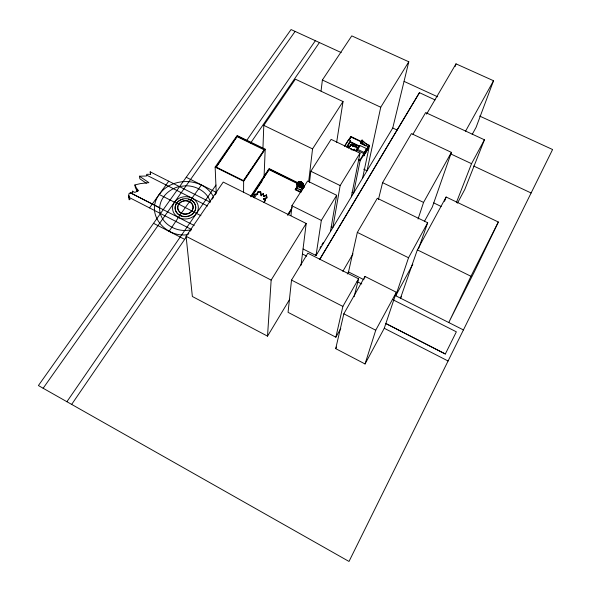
<?xml version="1.0" encoding="UTF-8"?>
<svg xmlns="http://www.w3.org/2000/svg" width="591" height="591" viewBox="0 0 591 591"><rect width="100%" height="100%" fill="white"/><g stroke="black" fill="none" stroke-linecap="round" stroke-linejoin="round"><path stroke-width="0.89" d="M356.698 149.05L356.587 150.986L356.698 149.05L357.356 149.826L357.459 148.105L358.848 147.329L358.737 147.905L357.053 147.706L355.937 146.346L352.864 146.287L353.883 144.234L352.701 144.743L351.32 144.086L350.049 146.538L347.951 146.908L348.047 146.324L350.153 145.962M243.581 192.26L243.64 181.245L265.196 149.213L237.117 135.531L215.146 167.09L216.232 192.659M253.761 196.552L254.994 194.173L257.683 193.87L257.38 191.964L260.616 191.61L261.192 195.791L263.283 193.656L261.207 195.259M254.98 194.705L257.669 194.409L257.683 193.87M261.192 195.791L260.616 191.61M262.943 148.334L263.793 125.381L295.382 79.187L343.039 101.541L336.641 142.35M262.389 153.01L264.465 149.375L237.316 136.144L215.922 167.504L237.316 136.144M264.044 177.344L265.196 149.213M263.283 193.656L263.638 195.798L264.199 196.079L266.46 194.845L266.969 197.46L263.542 198.753L263.52 199.285L265.536 200.297L264.258 202.262M266.46 194.845L266.43 195.385L264.177 196.618L263.638 195.798M264.177 196.618L264.199 196.079M265.536 200.297L265.566 199.765L263.542 198.753M146.398 183.262L139.89 178.829L139.432 176.214L146.487 176.007L146.819 174.308L150.631 174.301L150.203 171.841L210.174 202.152M251.463 196.626L269.282 169.196L297.953 183.276M267.531 336.146L271.151 280.09L306.19 223.472L223.228 182.08L186.091 236.289L192.363 296.497L267.531 336.146L289.708 299.282M128.772 195.562L129.303 196.862L128.639 197.18L129.156 199.78L129.813 199.463L128.772 195.562L128.912 193.708L130.279 193.316L130.227 192.725L159.622 207.759C159.119 223.657 177.101 233.497 191.307 229.655L190.339 231.074M295.079 31.456L43.15 388.257L66.909 401.717L215.981 185.049M139.432 176.214L148.88 182.641L140.392 183.616L134.881 184.946L136.853 188.839L138.582 190.649L134.851 192.415L132.421 191.174L132.266 193.191L130.227 192.725M290.964 215.641L291.888 205.771L307.571 181.045L336.671 195.289L330.45 231.561M300.834 192.511L295.241 189.755L297.45 185.84M315.328 40.749L246.831 140.274M354.149 296.704L358.574 278.812L307.852 253.192L291.518 280.09L288.061 312.344L335.865 337.202L340.778 328.47M302.045 188.293L302.341 185.574M303.109 185.086C303.922 181.518 297.879 180.255 296.889 183.646C296.069 187.229 302.134 188.492 303.109 185.086L296.808 184.362M303.198 184.377L299.925 184.303L299.26 187.029M308.679 181.548L312.558 148.895L343.039 101.541M309.462 182.604L310.829 171.264L331.108 139.373L359.993 153.187L351.342 196.833M321.061 90.918L322.383 80.007L351.771 35.881L408.795 61.782L392.749 128.003L316.03 255.534L303.087 249.003M301.033 265.285L306.19 223.472M316.03 255.534L321.334 220.391L336.671 195.289M359.993 153.187L340.165 185.559L332.814 227.631L331.167 226.811M350.448 138.242L350.766 136.447L361.36 141.493M348.934 147.587L349.037 147.011L348.047 146.324M346.917 147.491L350.256 142.128L350.566 140.385L348.69 139.491L344.376 146.391M350.049 146.538L351.32 144.086M350.869 149.213L350.98 148.636L351.881 150.003M351.217 144.662L352.598 145.32L352.701 144.743M352.864 146.287L353.883 144.234M354.172 149.819L354.275 149.242L355.538 150.432L356.691 150.41M355.937 146.346L356.041 145.77L352.975 145.704M357.053 147.706L356.041 145.77M357.348 148.681L357.459 148.105M357.496 149.294L357.274 150.446L363.879 153.601L366.464 148.592L359.867 145.445L357.496 149.294L364.115 152.456M159.629 207.81C160.301 197.054 169.425 188.825 179.501 186.446M360.68 143.436L362.01 140.089L366.59 144.174L365.607 145.785L360.68 143.436L361.456 142.172M361.397 141.574L361.057 143.317L364.152 144.795M361.662 141.833L362.01 140.089M361.899 141.943L362.246 140.2L361.256 141.803L365.607 145.785M364.617 143.037L369.508 145.364L360.089 160.818L353.61 193.065L351.992 192.274M364.056 154.879L363.82 156.017L366.405 151.023L364.056 154.879L363.583 154.65L365.932 150.801L365.755 152.035M366.228 149.745L366.464 148.592M367.225 149.678L367.041 150.535L368.621 147.381L367.225 149.678L366.752 149.457M362.586 178.15L369.508 145.364M408.795 61.782L380.744 107.23L367.011 170.792L363.724 169.211M347.323 273.995L348.52 271.934L357.333 232.396L377.309 198.273L427.67 222.755L418.546 248.774M335.865 337.202L342.869 306.411L358.574 278.812M335.703 348.638L343.829 313.821L364.994 276.448L396.362 292.257L384.268 328.271L365.039 363.967L335.703 348.638L336.597 347.043M378.432 199.44L382.584 182.663L411.417 133.61L451.398 152.36L432.317 207.027L424.449 221.344M364.536 278.206L364.994 276.448M419.447 92.669L319.62 259.567L419.447 92.669L435.072 99.916M299.91 181.622L299.999 184.274L300.738 181.718M455.188 66.48L456.008 63.85L493.537 80.738L476.102 127.316L472.187 134.438M365.039 363.967L375.736 330.229L396.362 292.257M418.066 219.025L423.555 202.425L451.398 152.36M463.433 329.933L395.726 295.759L408.529 257.757L427.67 222.755M498.353 222.024L470.946 276.278L448.761 322.531L474.233 272.037L498.353 222.024L446.124 197.017L417.357 249.867L400.499 298.167L401.37 296.556M444.535 201.332L446.124 197.017M456.333 202.706L471.537 163.685L484.435 139.794L425.66 112.571L412.961 134.216M484.435 139.794L464.814 189.408L457.456 203.149M445.326 353.994L385.701 323.44L445.326 353.994L456.355 331.824L393.022 299.785M213.61 197.084C203.74 177.226 171.796 176.517 159.215 194.483C144.418 214.422 166.492 238.35 187.908 234.62L188.876 233.201M395.726 295.759L412.806 264.266M465.56 131.187L493.537 80.738M342.832 271.35L353.004 253.835M426.569 114.129L456.008 63.85M315.808 254.898L316.739 253.354M319.997 247.947L320.92 246.403M321.851 244.859L323.247 242.539M359.853 160.198L368.806 145.526L366.45 144.403M364.388 153.143L365.681 151.023M363.82 155.019L365.814 151.747M361.337 141.87L362.076 140.577L363.849 142.291M361.404 142.741L360.909 143.547L361.175 141.641L361.973 140.835M348.291 148.215L349.037 147.011M346.74 146.524L350.566 140.385M345.033 145.63L350.766 136.447M349.096 140.097L350.995 137.053L361.522 142.062M287.433 215.161L292.272 207.522M288.356 214.156L291.74 208.815M288.135 215.035L291.518 209.687M297.879 188.625L295.293 189.216L300.893 191.972L303.9 187.229L302.304 186.446M295.241 189.755L297.399 186.379M298.485 186.749L299.896 184.392L297.805 186.313A3.199 2.748 6 0 1 299.076 181.769A3.199 2.748 6 0 1 303.109 185.138A3.199 2.748 6 0 1 297.805 186.372M300.051 184.289L301.513 181.991M263.852 202.388L265.566 199.765M252.453 195.643L262.064 181.119M254.994 194.173L253.775 196.013L254.064 197.593M254.344 197.904L258.356 191.824M250.739 196.256L269.075 168.583L297.827 182.7M250.961 196.855L269.282 169.196M264.465 149.375L243.44 180.595L215.892 166.928M243.95 180.403L253.679 165.945M254.706 164.424L261.362 154.532M71.674 404.384L186.512 236.659M212.206 199.13L213.137 197.763M215.154 194.823L216.698 192.57L186.217 177.27M250.584 143.074L319.406 42.559M169.048 231.369L181.334 213.107A7.757 6.7 -5 0 1 181.673 201.501A7.757 6.7 -5 0 1 193.139 207.286A7.757 6.7 -5 0 1 181.371 213.122L201.413 184.946M149.538 207.892L168.723 181.186M303.065 183.661L300.102 184.34L302.193 182.427M352.982 150.21L354.275 149.242M297.28 185.737L299.91 184.414L296.941 185.072M300.095 184.318L302.718 182.996M352.598 145.32L353.78 144.81M264.376 198.968L266.947 197.992L266.43 195.385M301.321 187.827L303.9 187.229M179.509 186.497L186.128 185.766C196.389 185.84 207.256 191.794 210.337 201.915M260.594 192.141L257.366 192.503L257.669 194.409M357.163 147.129L358.848 147.329M296.889 183.646L299.896 184.34L299.083 181.71M341.214 52.562L291.053 29.55L38.408 385.546L43.15 388.257M404.126 81.418L437.672 96.813M479.619 116.05L552.592 149.53L349.008 561.45L66.909 401.717M322.383 80.007L380.744 107.23M450.881 153.985L471.537 163.685M392.749 128.003L397.093 130.042M473.687 166.019L531.11 192.991M361.02 141.692L361.411 141.751M368.57 145.903L369.043 146.132M365.748 145.556L368.104 146.671M367.971 148.016L368.444 148.238M350.241 141.626L359.978 146.265M350.256 142.128L359.638 146.605M365.696 151.939L366.169 152.168M350.404 144.706L357.688 148.186M358.22 159.415L360.325 160.427M358.449 160.028L360.089 160.818M433.713 202.898L441.145 206.473M263.793 125.381L312.558 148.895M382.584 182.663L423.555 202.425M310.829 171.264L340.165 185.559M237.316 136.743L264.436 149.966M302.755 185.123L304.402 185.929M302.053 185.293L304.505 186.497M297.192 182.988L299.91 184.318L298.322 181.984M302.814 185.751L300.095 184.414L302.326 186.32M269.252 169.75L297.081 183.417M301.994 185.833L304.446 187.037M417.357 249.867L470.946 276.278M357.333 232.396L408.529 257.757M215.146 167.09L243.64 181.245M291.888 205.771L321.334 220.391M348.52 271.934L363.982 279.742M146.775 175.209L207.537 206M302.592 254.034L306.692 256.162M357.038 281.634L361.766 283.968M184.953 200.874A7.749 6.7 -5 0 0 178.829 204.176L176.672 203.319A10.328 8.924 -5 0 1 183.055 199.189M176.672 203.319L159.215 194.483M200.903 215.693L178.829 204.176M130.242 192.777L194.188 225.496M291.518 280.09L342.869 306.411M128.639 197.18L191.484 229.456M384.268 328.271L448.081 360.998M343.829 313.821L375.736 330.229M186.091 236.289L271.151 280.09M153.534 223.324L184.651 239.37M297.679 182.42L299.925 184.303M361.367 141.722L362.556 142.867M301.683 186.756L300.058 184.444L300.922 187.029M299.859 188.972L300.893 191.972M129.303 196.862L129.813 199.463M132.421 191.174L132.753 192.888M134.881 184.946L135.354 187.539L137.326 191.418L136.853 188.839M263.261 194.195L263.616 196.338M150.203 171.841L150.616 174.515M300.006 184.458L300.095 187.125M302.252 186.557A2.652 2.283 6 0 1 299.445 189.408A2.652 2.283 6 0 1 297.384 185.995M188.366 199.197A10.328 8.924 -5 0 1 195.148 210.655A10.328 8.924 -5 0 1 181.348 216.121A10.328 8.924 -5 0 1 176.229 203.998M185.626 200.851A7.749 6.7 -5 0 1 193.109 208.158A7.749 6.7 -5 0 1 183.853 214.156A7.749 6.7 -5 0 1 178.002 205.786M298.167 186.047A2.667 2.29 6 0 0 302.585 185.02A2.667 2.29 6 0 0 299.231 182.213A2.667 2.29 6 0 0 298.167 186.047M178.763 217.554A12.913 11.155 -5 0 0 198.332 207.796A12.913 11.155 -5 0 0 179.213 198.207A12.913 11.155 -5 0 0 178.763 217.554M180.063 215.338A10.335 8.931 -5 0 0 195.739 207.537A10.335 8.931 -5 0 0 180.447 199.847A10.335 8.931 -5 0 0 180.063 215.338"/></g></svg>
